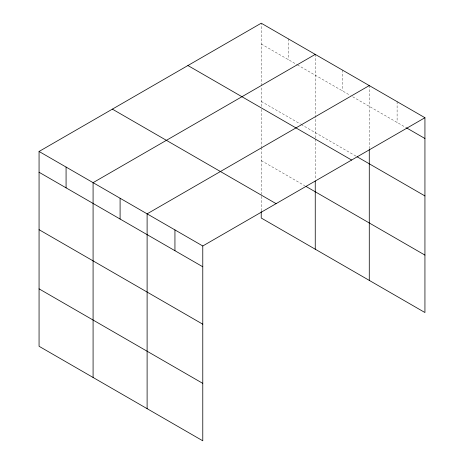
<?xml version="1.0" encoding="UTF-8"?>
<svg xmlns="http://www.w3.org/2000/svg" width="464" height="464" viewBox="0 0 464 464"><rect width="100%" height="100%" fill="white"/><g stroke="black" fill="none" stroke-linecap="round" stroke-linejoin="round"><path stroke-width="0.35" stroke-dasharray="2.32 1.74" d="M261.226 106.465L261.226 86.339M261.226 85.625L261.226 23.2M369.28 148.724L369.28 85.579M261.226 43.987L296.838 64.542M297.447 64.902L350.245 95.381M352.704 96.796L405.768 127.438M261.226 101.419L300.521 124.103M301.13 124.456L356.387 156.356M261.226 160.585L304.819 185.751M397.109 101.651L397.109 122.438M342.264 69.989L342.264 90.776M315.253 54.392L315.253 138.382M315.253 139.101L315.253 179.51M288.243 38.796L288.243 59.583M261.226 109.353L261.226 146.873M261.226 147.598L261.226 210.836"/><path stroke-width="0.7" d="M369.28 149.443L369.28 280.395M261.226 211.555L261.226 218.016L424.937 312.533L424.937 117.717L261.226 23.2L39.063 151.467L39.063 346.283L202.774 440.8L202.774 245.984L39.063 151.467M315.253 54.392L93.084 182.659L93.084 377.476M369.28 85.579L147.111 213.852L147.111 408.662M202.774 245.984L424.937 117.717M406.383 127.791L424.937 138.504M357.002 156.71L424.937 195.936M187.914 65.528L351.625 160.045M306.043 186.458L424.937 255.101M112.375 109.139L276.086 203.655M39.063 172.254L202.774 266.771M39.063 229.686L202.774 324.203M39.063 288.852L202.774 383.368M315.253 180.954L315.253 249.209M174.94 229.918L174.94 250.705M120.095 198.256L120.095 219.043M66.074 167.063L66.074 187.85"/></g></svg>
